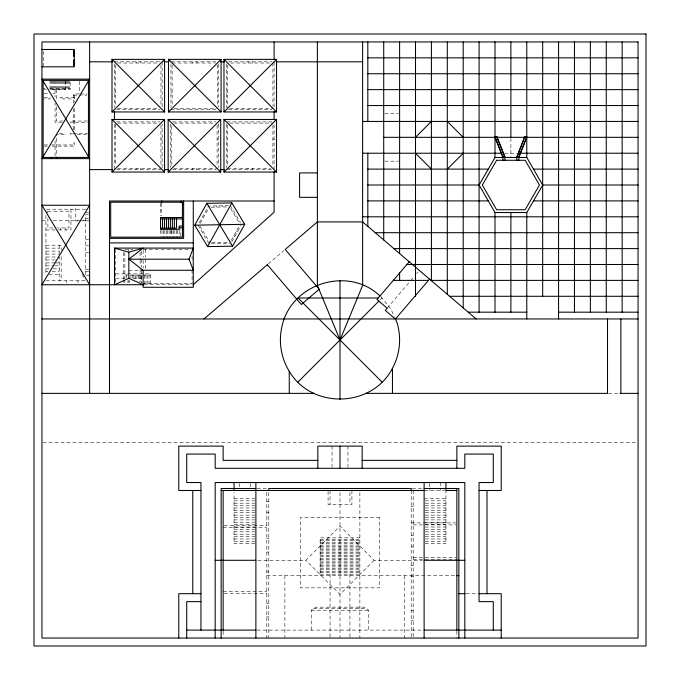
<?xml version="1.0" encoding="UTF-8"?>
<svg xmlns="http://www.w3.org/2000/svg" width="680" height="680" viewBox="0 0 680 680"><rect width="100%" height="100%" fill="white"/><g stroke="black" fill="none" stroke-linecap="round" stroke-linejoin="round"><path stroke-width="0.51" stroke-dasharray="3.4 2.55" d="M180.6 236.19L180.786 229.338M200.303 223.312L208.225 209.023M231.243 240.456L239.199 226.1M231.931 241.672L241.069 225.19M387.124 308.168L409.853 281.588M410.533 280.789L413.933 276.811M416.653 273.624L418.022 272.034M380.137 299.863L382.007 297.993L379.194 297.993M257.873 560.294L305.847 560.294L340 526.141L374.153 560.294L422.127 560.294M374.153 560.294L340 594.447L305.847 560.294M268.311 263.899L283.628 250.792M311.227 630.105L311.227 610.232L315.877 607.163L364.123 607.163L368.773 610.232L368.773 630.105M228.344 205.708L208.505 206.057L197.94 225.123L209.168 243.805M211.242 207.204L227.596 206.916M211.871 242.565L228.208 242.275M211.242 243.763L229.917 243.44M114.453 61.821L162.137 61.821L162.137 107.389M170.944 61.821L218.637 61.821M228.48 61.821L272.043 61.821M117.691 63.01L157.879 63.01M172.142 63.01L215.398 63.01M230.681 63.01L271.889 63.01M43.137 88.281L45.101 88.281M49.997 88.281L70.125 88.281M44.174 89.641L46.257 89.641M50.405 89.641L70.125 89.641L70.125 81.32M44.132 93.67L49.105 93.67M53.074 93.67L55.063 93.67M79.288 93.933L73.508 93.933L73.508 103.156M80.325 93.933L86.564 93.933L86.564 95.123L79.645 95.123M73.508 95.123L78.659 95.123M44.123 97.707L49.997 97.707L49.997 98.906L44.123 98.906M74.707 97.707L59.934 97.707L59.934 98.906L74.707 98.906M117.751 108.316L158.899 108.316M174.242 108.316L216.385 108.316M229.713 108.316L272.909 108.316M116.569 109.506L160.021 109.506M170.944 109.506L216.512 109.506M228.54 109.506L271.983 109.506M384.778 113.483L398.548 113.483M63.155 121.031L56.253 121.031L56.253 106.301M87.422 121.031L70.099 121.031L70.099 122.221L87.422 122.221M116.569 121.898L160.021 121.898M172.712 121.898L216.163 121.898M271.983 121.898L226.415 121.898L226.415 167.475M62.118 122.221L55.063 122.221L55.063 103.19M117.691 123.097L158.839 123.097M173.833 123.097L214.982 123.097M229.653 123.097L272.909 123.097M59.092 133.407L64.141 133.407L64.141 134.597L56.253 134.597L56.253 156.392M72.139 133.407L70.099 133.407L70.099 134.597L73.159 134.597M73.159 133.407L87.422 133.407M77.231 134.597L87.422 134.597M44.191 144.942L50.473 144.942M51.518 144.942L73.508 144.942L73.508 142.876L74.707 142.876L74.707 146.132L51.561 146.132M44.191 146.132L47.345 146.132M504.526 153.221L517.242 153.221M384.778 161.168L398.548 161.168M117.682 168.402L160.947 168.402M173.825 168.402L217.09 168.402M227.613 168.402L270.861 168.402M116.509 169.592L162.137 169.592L162.137 123.964M172.652 169.592L216.214 169.592M226.415 169.592L274.108 169.592L274.108 123.964M85.663 209.236L45.925 209.236L47.957 212.899M47.906 211.216L68.969 211.216L68.969 227.953L57.298 227.953M85.663 212.73L88.647 212.73M88.647 214.719L85.663 214.719L85.663 275.604M85.663 218.688L88.647 218.688M41.947 220.354L47.906 220.354M53.176 220.354L88.647 220.354M89.632 220.855L75.361 220.855L75.361 206.252M53.176 227.953L47.906 227.953L47.906 218.331M45.925 229.933L57.401 229.933M58.353 229.933L70.958 229.933L70.958 209.236M85.663 239.232L88.647 239.232M45.925 245.2L61.166 245.2L61.166 250.427M85.663 245.828L88.647 245.828M45.925 248.149L59.219 248.149M124.856 249.288L132.94 249.288M143.157 249.288L191.029 249.288M45.925 251.099L59.219 251.099M85.663 252.662L88.647 252.662M45.925 254.048L59.219 254.048M45.925 256.998L59.219 256.998L59.219 280.764M45.925 259.955L57.171 259.955M45.925 262.905L55.131 262.905M56.151 262.905L59.219 262.905M45.925 265.854L54.102 265.854M55.131 265.854L59.219 265.854M45.925 268.804L48.994 268.804M53.083 268.804L59.219 268.804M85.663 269.646L88.647 269.646M128.834 270.274L140.123 270.274M45.925 271.753L47.965 271.753M52.062 271.753L59.219 271.753M85.663 271.635L88.647 271.635M115.702 273.887L150.552 273.887L150.552 283.543M48.994 274.703L59.219 274.703M124.856 275.043L150.552 275.043M86.657 275.604L89.632 275.604M115.702 278.205L124.856 278.205M132.94 278.205L141.329 278.205M45.925 280.764L85.663 280.764M142.358 283.543L192.083 283.543L192.083 270.274M144.203 284.741L192.227 284.741M608.413 393.372L620.058 393.372M43.01 442.45L636.99 442.45M257.1 488.495L267.733 488.495M412.267 488.495L422.9 488.495M424.635 490.484L444.915 490.484M234.048 498.431L254.847 498.431M424.116 498.431L445.952 498.431M234.048 500.82L254.847 500.82M425.153 500.82L445.952 500.82M266.806 501.534L268.787 501.534M234.048 503.2L254.847 503.2M425.153 503.2L445.952 503.2M234.048 505.588L254.847 505.588M425.153 505.588L445.952 505.588M411.213 506.693L413.194 506.693M234.048 507.969L254.847 507.969M425.153 507.969L445.952 507.969M234.048 510.357L254.847 510.357M425.153 510.357L445.952 510.357M266.806 512.575L268.787 512.575M234.048 512.737L254.847 512.737M425.153 512.737L445.952 512.737M234.048 515.125L254.847 515.125M425.153 515.125L445.952 515.125M234.048 517.505L254.847 517.505M425.153 517.505L445.952 517.505M234.048 519.894L254.847 519.894M425.153 519.894L445.952 519.894M234.048 522.274L254.847 522.274M425.153 522.274L445.952 522.274M411.213 522.903L455.829 522.903M234.048 524.663L254.847 524.663M425.153 524.663L445.952 524.663M413.194 524.884L455.829 524.884M224.171 525.495L266.806 525.495M234.048 527.042L254.847 527.042M425.153 527.042L445.952 527.042M223.133 527.485L266.806 527.485M234.048 529.431L254.847 529.431M425.153 529.431L445.952 529.431M234.048 531.811L254.847 531.811M425.153 531.811L445.952 531.811M234.048 534.2L254.847 534.2M425.153 534.2L445.952 534.2M411.213 535.313L413.194 535.313M234.048 536.579L254.847 536.579M425.153 536.579L445.952 536.579M359.873 537.846L320.127 537.846L320.127 575.629M266.806 538.254L268.787 538.254M234.048 538.968L254.847 538.968M425.153 538.968L445.952 538.968M320.127 539.299L359.873 539.299M320.127 540.753L359.873 540.753M234.048 541.356L254.847 541.356M425.153 541.356L445.952 541.356M320.127 542.207L359.873 542.207M254.847 543.736L234.048 543.736L234.048 492.473M320.127 543.66L359.873 543.66M425.153 543.736L445.952 543.736L445.952 490.484M320.127 545.113L359.873 545.113M320.127 546.567L359.873 546.567M411.213 546.873L413.194 546.873M320.127 548.02L359.873 548.02M320.127 549.474L359.873 549.474M320.127 550.928L359.873 550.928M266.806 552.041L268.787 552.041M320.127 552.381L359.873 552.381M320.127 553.835L359.873 553.835M320.127 555.288L359.873 555.288M320.127 556.741L359.873 556.741M413.194 557.303L455.829 557.303M320.127 558.187L359.873 558.187M413.194 559.292L455.829 559.292M320.127 559.64L359.873 559.64M320.127 561.093L359.873 561.093M320.127 562.547L359.873 562.547M320.127 564L359.873 564M320.127 565.454L359.873 565.454M411.213 565.726L413.194 565.726M320.127 566.908L359.873 566.908M320.127 568.361L359.873 568.361M320.127 569.814L359.873 569.814M320.127 571.268L359.873 571.268M266.806 571.871L268.787 571.871M320.127 572.721L359.873 572.721M320.127 574.175L359.873 574.175M266.806 575.629L455.829 575.629M411.213 576.47L413.194 576.47M223.133 591.702L266.806 591.702M224.171 593.691L266.806 593.691M465.927 593.691L478.04 593.691M266.806 603.585L268.787 603.585M313.556 608.693L366.452 608.693M311.227 610.232L368.773 610.232M411.213 610.351L413.194 610.351M266.806 616.845L268.787 616.845M411.213 620.228L413.194 620.228M257.091 630.105L422.909 630.105M226.415 91.953L227.613 92.386M170.944 91.953L172.142 92.386M272.909 139.018L274.108 139.459M114.453 91.953L115.643 92.386M217.09 139.018L218.28 139.459M160.947 139.018L162.137 139.459M236.343 231.251L237.388 231.829M233.801 235.832L234.847 236.41M380.927 296.659L390.745 308.728L394.162 316.336M230.299 205.674L240.456 222.581M230.681 208.632L239.097 222.632M199.844 225.973L209.831 242.599M82.093 274.346L84.133 278.018M222.487 205.81L222.504 207M216.282 205.921L216.308 207.111M510.884 138.32L510.884 156.63M456.866 631.1L456.866 638.053M440.495 482.537L440.495 490.484M429.573 483.531L429.573 490.484M413.194 490.484L413.194 638.053M411.213 490.484L411.213 638.053M404.421 575.629L404.421 638.053M359.873 492.583L359.873 638.053M351.925 490.484L351.925 504.543L328.075 504.543L328.075 490.484M349.936 492.49L349.936 504.543M349.936 574.175L349.936 638.053M347.947 446.123L347.947 468.308M340 492.583L340 638.053M332.052 446.123L332.052 468.308M330.063 490.484L330.063 504.543M330.063 574.175L330.063 638.053M284.894 575.629L284.894 638.053M274.108 61.821L274.108 107.389M272.909 63.01L272.909 106.207M272.909 125.205L272.909 166.303M268.787 492.49L268.787 638.053M266.806 492.49L266.806 638.053M252.484 61.821L252.484 63.01M252.407 168.402L252.407 169.592M250.427 483.531L250.427 487.5M248.115 61.821L248.115 63.01M248.038 168.402L248.038 169.592M239.504 483.531L239.504 487.5M227.613 65.11L227.613 108.316M227.613 125.205L227.613 166.294M226.415 63.895L226.415 107.44M223.133 631.1L223.133 637.058M218.637 63.937L218.637 107.389M218.28 123.964L218.28 167.51M217.439 65.118L217.439 105.153M217.09 125.205L217.09 166.303M197.013 61.821L197.013 63.01M196.579 168.402L196.579 169.592M192.644 61.821L192.644 63.01M192.21 168.402L192.21 169.592M192.083 256.216L192.083 262.157M179.146 230.316L179.146 237.167M177.709 230.316L177.709 237.167M176.281 230.316L176.281 237.167M174.845 230.316L174.845 237.167M173.417 230.316L173.417 237.167M172.142 65.11L172.142 105.153M171.989 230.316L171.989 237.167M171.785 126.259L171.785 165.24M171.334 230.316L171.334 236.19M170.944 63.895L170.944 107.44M170.595 124.023L170.595 167.475M170.553 230.316L170.553 237.167M169.124 230.316L169.124 237.167M167.696 230.316L167.696 237.167M166.26 230.316L166.26 237.167M164.832 230.316L164.832 237.167M163.404 230.316L163.404 237.167M161.968 230.316L161.968 237.167M161.73 203.226L161.73 215.934M160.947 65.118L160.947 106.207M160.947 125.205L160.947 166.303M160.54 203.226L160.54 215.509M160.54 230.154L160.54 236.19M149.039 275.043L149.039 283.543M147.526 275.043L147.526 283.543M146.013 275.043L146.013 283.543M145.554 249.288L145.554 257.21M145.554 259.19L145.554 269.084M144.508 275.043L144.508 283.543M143.157 250.282L143.157 257.21M143.157 260.176L143.157 268.09M141.482 275.043L141.482 282.6M141.329 251.269L141.329 257.21M141.329 259.19L141.329 267.104M141.329 270.274L141.329 282.6M140.522 61.821L140.522 63.01M140.437 168.402L140.437 169.592M140.123 252.263L140.123 259.19M140.123 260.176L140.123 265.124M140.123 269.084L140.123 281.767M139.969 275.043L139.969 281.656M138.456 275.043L138.456 280.712M136.952 275.043L136.952 280.712M136.144 61.821L136.144 63.01M136.068 168.402L136.068 169.592M135.439 275.043L135.439 279.769M133.926 275.043L133.926 278.825M132.413 275.043L132.413 277.874M130.9 275.043L130.9 277.874M129.395 280.712L129.395 282.6M128.834 249.109L128.834 251.124M128.834 279.981L128.834 282.659M127.882 280.712L127.882 282.6M126.369 275.043L126.369 277.874M124.856 252.391L124.856 278.825M124.856 279.981L124.856 282.659M123.344 252.391L123.344 278.715M123.344 279.981L123.344 282.659M115.702 249.288L115.702 282.582M115.643 65.11L115.643 105.153M115.643 124.151L115.643 165.24M114.453 63.895L114.453 107.44M114.453 124.023L114.453 169.592M79.288 81.379L79.288 92.888M77.979 280.764L77.979 282.752M74.707 95.123L74.707 102.093M74.707 108.468L74.707 129.719M73.508 108.468L73.508 129.719M69.165 80.325L69.165 88.281M68.204 80.325L68.204 88.281M67.252 80.325L67.252 88.281M66.615 280.764L66.615 282.752M66.291 80.325L66.291 88.281M65.909 227.953L65.909 229.933M65.518 81.345L65.518 89.471L49.997 89.471L49.997 80.325M65.331 80.325L65.331 88.281M64.371 80.325L64.32 88.281M63.418 80.325L63.418 88.281M62.458 80.325L62.458 88.281M61.497 80.325L61.497 88.281M61.166 256.708L61.166 280.764M60.537 80.325L60.537 88.281M60.427 227.953L60.427 229.933M59.585 80.325L59.585 88.281M59.219 245.2L59.219 253.631M58.624 80.325L58.624 88.281M57.664 80.325L57.664 88.281M56.703 80.325L56.703 88.281M56.253 89.471L56.253 101.04M55.752 80.325L55.752 88.281M55.063 89.471L55.063 96.866M55.063 140.718L55.063 156.383M54.791 80.325L54.791 88.281M53.831 80.325L53.831 88.281M52.87 80.325L52.87 88.281M51.918 80.325L51.918 88.281M50.958 80.325L50.958 88.281M45.925 215.441L45.925 274.703M43.698 51.306L43.698 65.807M379.703 517.659L300.297 517.659L300.297 587.843L379.703 587.843L379.703 517.659"/><path stroke-width="1.02" d="M141.329 270.274L193.273 270.274L189.031 259.19L193.273 248.098L114.512 248.098L114.512 284.741L128.834 278.307L143.157 284.741M516.842 160.284L516.842 156.868L524.79 136.706L526.779 136.706L518.832 156.868L518.832 160.284M516.842 157.48L524.79 136.706M518.832 157.48L526.779 137.326M194.744 225.174L206.864 203.32L231.846 202.886L244.715 224.306L232.602 246.16L207.612 246.594L194.744 225.174L244.715 224.306M207.612 246.594L231.846 202.886M367.82 185.011L479.094 185.011L494.989 157.48L494.989 41.947M526.779 318.954L526.779 212.543L542.674 185.011L638.053 185.011M395.335 318.954L397.111 322.932A59.61 59.61 0 0 1 392.453 368.313C372.096 407.839 311.848 409.564 289.255 371.272A59.61 59.61 0 0 1 282.004 326.23C291.303 283.297 348.322 265.548 380.086 296.047M409.232 261.757L376.975 299.489L387.124 308.168L385.262 310.344L395.411 319.022L429.53 279.115M112.005 111.954L164.585 59.372L164.585 111.954L112.005 111.954L112.005 59.372L164.585 59.372M168.495 111.954L221.076 59.372L221.076 111.954L168.495 111.954L168.495 59.372L221.076 59.372M112.005 172.04L164.585 119.459L112.005 119.459L112.005 172.04L164.585 172.04L164.585 119.459M223.975 111.954L276.548 59.372L276.548 111.954L223.975 111.954L223.975 59.372L276.548 59.372M168.147 172.04L220.728 119.459L168.147 119.459L168.147 172.04L220.728 172.04L220.728 119.459M223.975 172.04L276.548 119.459L223.975 119.459L223.975 172.04L276.548 172.04L276.548 119.459M415.505 137.326L431.4 121.431M447.296 169.116L463.199 153.221M297.993 382.007L378.879 301.121M193.273 284.741L274.108 212.194L274.108 171.683M203.975 318.954L267.512 264.588M193.273 201.008L193.273 287.283L143.157 287.283L143.157 270.274L128.834 259.19L143.157 248.098L128.834 252.195L114.512 248.098M41.947 49.47L74.256 49.47L74.256 66.802L41.947 66.802M73.38 55.913L74.256 55.913M367.82 57.842L638.053 57.842M74.256 60.086L73.78 60.086L73.78 65.807M89.632 61.821L112.379 61.821M164.093 61.821L168.988 61.821M220.583 61.821L224.468 61.821M276.216 61.821L362.627 61.821M367.82 73.737L638.053 73.737M367.82 89.632L638.053 89.632M367.82 105.536L638.053 105.536M362.627 121.431L638.053 121.431M504.925 160.284L504.925 156.868L496.978 136.706L494.989 136.706L502.937 156.868L502.937 160.284M383.716 137.326L494.989 137.326L502.937 157.48M496.978 136.706L496.978 137.326L638.053 137.326M362.627 153.221L501.347 153.221M519.358 153.221L638.053 153.221M502.937 156.868L504.925 156.868M516.842 156.868L518.832 156.868M494.989 157.48L526.779 157.48L542.674 185.011M367.82 169.116L488.265 169.116M533.494 169.116L638.053 169.116M89.632 169.592L112.379 169.592M164.254 169.592L168.478 169.592M220.311 169.592L224.383 169.592M317.373 172.907L299.574 172.907L299.574 197.327L317.373 197.327M367.82 200.906L488.265 200.906M533.494 200.906L638.053 200.906M274.108 201.008L109.506 201.008L109.506 393.372M182.427 203.635L183.625 203.635M479.094 185.011L494.989 212.543L526.779 212.543M362.627 216.801L638.053 216.801M182.427 217.506L160.54 217.506L160.54 229.338L179.146 229.338L179.146 226.041L182.427 226.041M160.54 218.892L182.427 218.892M179.146 227.792L182.427 227.792M160.54 228.149L176.57 228.149L176.57 218.892M182.427 228.149L183.625 228.149M182.427 229.338L183.625 229.338M375.241 232.704L638.053 232.704M109.506 238.357L183.625 238.357L183.625 201.008M109.506 242.879L193.273 242.879M393.83 248.6L638.053 248.6M128.834 259.19L189.031 259.19M406.895 264.495L638.053 264.495M393.303 280.389L428.434 280.389M431.018 280.389L638.053 280.389M143.709 284.741L41.947 284.741L89.632 205.258L41.947 205.258L89.632 284.741M449.616 296.284L638.053 296.284M378.258 297.993L297.993 297.993L382.007 382.007M468.206 312.179L526.779 312.179M558.569 312.179L638.053 312.179M41.947 318.954L638.053 318.954M41.947 393.372L314.083 393.372M365.423 393.372L607.512 393.372L607.512 318.954M620.058 393.372L638.053 393.372M317.824 460.36L223.133 460.36L223.133 446.123L178.772 446.123L178.772 490.484L200.948 490.484M362.176 460.36L456.866 460.36M255.884 488.495L221.144 488.495L221.144 638.053M424.116 488.495L458.856 488.495L458.856 638.053M221.144 490.484L424.116 490.484M456.866 490.484L445.952 490.484L445.952 482.537M479.052 490.484L501.228 490.484L501.228 446.123L456.866 446.123L456.866 468.308M215.178 560.294L255.884 560.294M424.116 560.294L464.822 560.294M456.866 575.629L458.856 575.629M200.948 593.691L178.772 593.691L178.772 638.053M458.856 593.691L464.822 593.691M479.052 593.691L501.228 593.691L501.228 638.053M200.948 601.638L186.719 601.638L186.719 638.053M186.719 630.105L255.884 630.105M424.116 630.105L501.228 630.105M476.136 318.954L362.627 221.918L317.373 221.918L285.183 249.466L319.209 289.229L301.333 304.529L267.308 264.758M447.296 121.431L463.199 137.326M415.505 153.221L431.4 169.116M223.975 59.372L276.548 111.954M168.495 59.372L221.076 111.954M223.975 119.459L276.548 172.04M112.005 59.372L164.585 111.954M168.147 119.459L220.728 172.04M112.005 119.459L164.585 172.04M206.864 203.32L232.602 246.16M496.978 137.326L504.925 157.48M622.158 41.947L622.158 312.179M620.865 318.954L620.865 393.372M606.262 41.947L606.262 312.179M590.367 41.947L590.367 312.179M574.464 41.947L574.464 312.179M558.569 41.947L558.569 318.954M542.674 41.947L542.674 296.284M526.779 41.947L526.779 157.48M510.884 41.947L510.884 137.326M510.884 212.543L510.884 312.179M494.989 212.543L494.989 312.179M493.281 630.105L493.281 601.638L479.052 601.638L479.052 482.537L493.281 482.537L493.281 454.07L464.822 454.07L464.822 468.308L215.178 468.308L215.178 454.07L186.719 454.07L186.719 482.537L200.948 482.537L200.948 630.105M486.999 490.484L486.999 593.691M479.094 41.947L479.094 312.179M464.822 638.053L464.822 482.537L215.178 482.537L215.178 638.053M463.199 41.947L463.199 307.896M456.866 488.495L456.866 630.105M447.296 41.947L447.296 294.304M431.4 41.947L431.4 280.721M424.116 482.537L424.116 638.053M415.505 41.947L415.505 296.284M411.213 490.484L411.213 488.495L268.787 488.495L268.787 490.484M399.611 41.947L399.611 253.538M399.611 272.442L399.611 280.389M392.453 368.313L392.453 393.372M383.716 41.947L383.716 239.947M367.82 41.947L367.82 121.431M367.82 153.221L367.82 226.355M362.627 41.947L362.627 285.379L340 340L317.373 285.379L317.373 41.947M362.176 468.308L362.176 446.123L317.824 446.123L317.824 468.308M340 280.594L340 399.406M340 446.123L340 468.308M289.255 371.272L289.255 393.372M274.108 41.947L274.108 59.729M274.108 111.571L274.108 119.833M255.884 482.537L255.884 638.053M234.048 482.537L234.048 490.484M223.133 490.484L223.133 630.105M192.763 490.484L192.763 593.691M180.999 201.008L180.999 202.206M174.352 218.892L174.352 228.149M172.38 218.892L172.38 228.149M170.399 218.892L170.399 228.149M168.428 218.892L168.428 228.149M166.456 218.892L166.456 228.149M164.483 218.892L164.483 228.149M162.511 218.892L162.511 228.149M161.73 201.008L161.73 202.206M128.834 252.195L128.834 278.307M114.453 111.571L114.453 119.833M89.632 41.947L89.632 393.372M73.78 50.269L73.78 55.913M57.12 157.429L57.12 158.619M51.153 157.429L51.153 158.619M496.604 160.284L482.333 185.011L496.604 209.737L525.164 209.737L539.435 185.011L525.164 160.284L496.604 160.284M89.632 79.135L41.947 158.619L89.632 158.619L41.947 79.135L89.632 79.135M646 34L34 34L34 646L646 646L646 34M638.053 41.947L41.947 41.947L41.947 638.053L638.053 638.053L638.053 41.947M88.442 80.325L43.137 80.325L43.137 157.429L88.442 157.429L88.442 80.325M182.427 202.206L110.695 202.206L110.695 237.167L182.427 237.167L182.427 202.206"/></g></svg>
